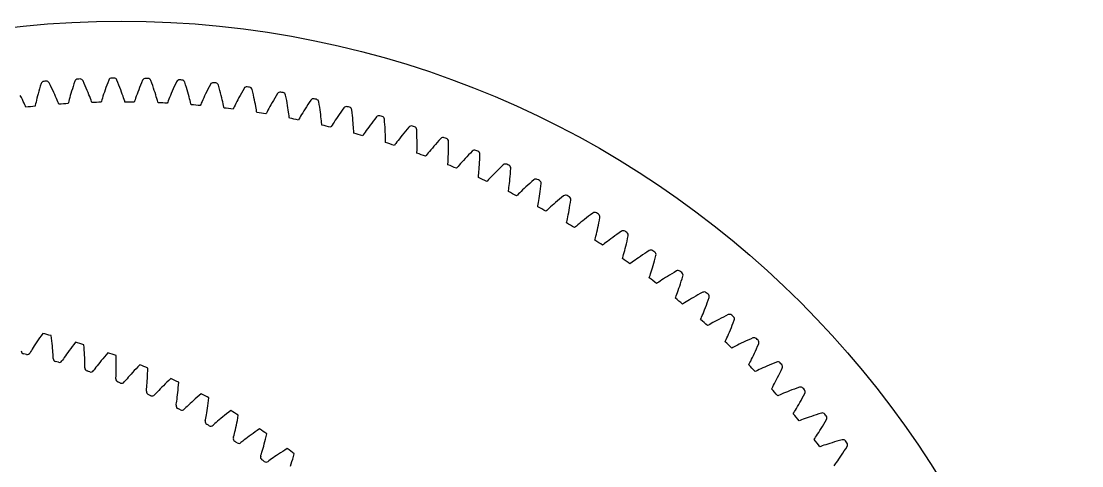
# Model space of a CAD drawing. Header units: millimetres. Extents: x -90 to 90, y -90 to 90.
# Drawn here: x -9.4 to 90.1, y 48.3 to 90.1 of the extents above; entities that cross this region are included whole.
import ezdxf

# ---------------------------------------------------------------- set-up
doc = ezdxf.new("R2010")
doc.units = ezdxf.units.MM

msp = doc.modelspace()

# ---------------------------------------------------------------- linework, layer by layer
at = {"layer": 'fixed_ring'}
for p, q in [((-0.313281, 84.32216), (-0.409248, 84.562183)), ((-7.677051, 83.73825), (-7.742025, 83.50565)), ((-7.607727, 83.978851), (-7.677051, 83.73825)), ((-7.534728, 84.226826), (-7.607727, 83.978851)), ((-6.65146, 84.059996), (-6.765199, 84.292125)), ((-6.542586, 83.834517), (-6.65146, 84.059996)), ((-6.439348, 83.616191), (-6.542586, 83.834517)), ((-6.341859, 83.405685), (-6.439348, 83.616191)), ((-4.595482, 83.73777), (-4.664487, 83.516286)), ((-4.521805, 83.967762), (-4.595482, 83.73777)), ((-4.44348, 84.205584), (-4.521805, 83.967762)), ((-4.361204, 84.450638), (-4.44348, 84.205584)), ((-3.484837, 84.250702), (-3.589764, 84.486945)), ((-3.384522, 84.021287), (-3.484837, 84.250702)), ((-3.289569, 83.799232), (-3.384522, 84.021287)), ((-3.200067, 83.585209), (-3.289569, 83.799232)), ((-3.116152, 83.380048), (-3.200067, 83.585209)), ((-1.519722, 83.632637), (-1.591931, 83.423069)), ((-1.442435, 83.851368), (-1.519722, 83.632637)), ((-1.360158, 84.078426), (-1.442435, 83.851368)), ((-1.272943, 84.313134), (-1.360158, 84.078426)), ((-1.181508, 84.554919), (-1.272943, 84.313134)), ((-0.221667, 84.089135), (-0.313281, 84.32216)), ((-0.135133, 83.863665), (-0.221667, 84.089135)), ((-0.053746, 83.646426), (-0.135133, 83.863665)), ((0.022393, 83.438254), (-0.053746, 83.646426)), ((1.627194, 83.630615), (1.547153, 83.423912)), ((1.712654, 83.846284), (1.627194, 83.630615)), ((1.803413, 84.070086), (1.712654, 83.846284)), ((1.899395, 84.301347), (1.803413, 84.070086)), ((1.99986, 84.539523), (1.899395, 84.301347)), ((2.858718, 84.27427), (2.771847, 84.517733)), ((2.941502, 84.037963), (2.858718, 84.27427)), ((3.019493, 83.809398), (2.941502, 84.037963)), ((3.092651, 83.589252), (3.019493, 83.809398)), ((3.160906, 83.378363), (3.092651, 83.589252)), ((4.865319, 83.722525), (4.771808, 83.510223)), ((4.964433, 83.942755), (4.865319, 83.722525)), ((5.069045, 84.170242), (4.964433, 83.942755)), ((5.178398, 84.40447), (5.069045, 84.170242)), ((6.02667, 84.107099), (5.949019, 84.353657)), ((6.100507, 83.867846), (6.02667, 84.107099)), ((6.169846, 83.636508), (6.100507, 83.867846)), ((6.234672, 83.413766), (6.169846, 83.636508)), ((8.118425, 83.696612), (8.011098, 83.480266)), ((8.23152, 83.920003), (8.118425, 83.696612)), ((8.349606, 84.149952), (8.23152, 83.920003)), ((9.186093, 83.820884), (9.11777, 84.070188)), ((9.250878, 83.579022), (9.186093, 83.820884)), ((9.311466, 83.345241), (9.250878, 83.579022)), ((11.508997, 83.776329), (11.382345, 83.550985)), ((12.332513, 83.41603), (12.273617, 83.667728)), ((-9.375574, 82.909839), (-9.474675, 83.108111)), ((-9.282987, 82.721023), (-9.375574, 82.909839)), ((-9.197327, 82.54304), (-9.282987, 82.721023)), ((-7.957983, 82.67173), (-8.000469, 82.494006)), ((-7.910718, 82.863514), (-7.957983, 82.67173)), ((-7.858901, 83.067325), (-7.910718, 82.863514)), ((-7.80265, 83.281728), (-7.858901, 83.067325)), ((-7.742025, 83.50565), (-7.80265, 83.281728)), ((-6.250286, 83.203826), (-6.341859, 83.405685)), ((-6.164867, 83.011661), (-6.250286, 83.203826)), ((-6.085963, 82.830583), (-6.164867, 83.011661)), ((-6.014138, 82.662559), (-6.085963, 82.830583)), ((-5.95037, 82.510657), (-6.014138, 82.662559)), ((-4.935067, 82.577604), (-4.971237, 82.441606)), ((-4.891796, 82.736563), (-4.935067, 82.577604)), ((-4.842655, 82.912563), (-4.891796, 82.736563)), ((-4.78821, 83.102434), (-4.842655, 82.912563)), ((-4.728763, 83.304151), (-4.78821, 83.102434)), ((-4.664487, 83.516286), (-4.728763, 83.304151)), ((-3.038022, 83.184806), (-3.116152, 83.380048)), ((-2.965984, 83.000887), (-3.038022, 83.184806)), ((-2.900531, 82.830281), (-2.965984, 83.000887)), ((-2.842521, 82.676088), (-2.900531, 82.830281)), ((-2.793738, 82.544089), (-2.842521, 82.676088)), ((-1.866679, 82.570256), (-1.894436, 82.478246)), ((-1.825419, 82.704796), (-1.866679, 82.570256)), ((-1.776199, 82.862016), (-1.825419, 82.704796)), ((-1.720473, 83.036042), (-1.776199, 82.862016)), ((-1.658924, 83.223731), (-1.720473, 83.036042)), ((-1.591931, 83.423069), (-1.658924, 83.223731)), ((0.093124, 83.240211), (0.022393, 83.438254)), ((0.158192, 83.053714), (0.093124, 83.240211)), ((0.217182, 82.880766), (0.158192, 83.053714)), ((0.26935, 82.7245), (0.217182, 82.880766)), ((0.313134, 82.59076), (0.26935, 82.7245)), ((0.342617, 82.499289), (0.313134, 82.59076)), ((1.240521, 82.582037), (1.209323, 82.491136)), ((1.286813, 82.71493), (1.240521, 82.582037)), ((1.341912, 82.870187), (1.286813, 82.71493)), ((1.404144, 83.041994), (1.341912, 82.870187)), ((1.47271, 83.227235), (1.404144, 83.041994)), ((1.547153, 83.423912), (1.47271, 83.227235)), ((3.224137, 83.1778), (3.160906, 83.378363)), ((3.282145, 82.988986), (3.224137, 83.1778)), ((3.334588, 82.813943), (3.282145, 82.988986)), ((3.380841, 82.655825), (3.334588, 82.813943)), ((3.419563, 82.520532), (3.380841, 82.655825)), ((4.397224, 82.607989), (4.345966, 82.476932)), ((4.458123, 82.761064), (4.397224, 82.607989)), ((4.526774, 82.930409), (4.458123, 82.761064)), ((4.602259, 83.112939), (4.526774, 82.930409)), ((4.684048, 83.306677), (4.602259, 83.112939)), ((4.771808, 83.510223), (4.684048, 83.306677)), ((6.294945, 83.200459), (6.234672, 83.413766)), ((6.350587, 82.99766), (6.294945, 83.200459)), ((6.401452, 82.806798), (6.350587, 82.99766)), ((6.447273, 82.629905), (6.401452, 82.806798)), ((6.487546, 82.47016), (6.447273, 82.629905)), ((7.642997, 82.701445), (7.568024, 82.534802)), ((7.725294, 82.881007), (7.642997, 82.701445)), ((7.814312, 83.071531), (7.725294, 82.881007)), ((7.909667, 83.271632), (7.814312, 83.071531)), ((8.011098, 83.480266), (7.909667, 83.271632)), ((9.367867, 83.120218), (9.311466, 83.345241)), ((9.420075, 82.904795), (9.367867, 83.120218)), ((9.468049, 82.700045), (9.420075, 82.904795)), ((9.511698, 82.507405), (9.468049, 82.700045)), ((10.933517, 82.718807), (10.837395, 82.531766)), ((11.03633, 82.915179), (10.933517, 82.718807)), ((11.145537, 83.11985), (11.03633, 82.915179)), ((11.260927, 83.332006), (11.145537, 83.11985)), ((11.382345, 83.550985), (11.260927, 83.332006)), ((12.388155, 83.171902), (12.332513, 83.41603)), ((12.439906, 82.936007), (12.388155, 83.171902)), ((12.487804, 82.709022), (12.439906, 82.936007)), ((12.531871, 82.491787), (12.487804, 82.709022)), ((14.264202, 82.641788), (14.147374, 82.441369)), ((14.38749, 82.849453), (14.264202, 82.641788)), ((14.517059, 83.06371), (14.38749, 82.849453)), ((14.652098, 83.28413), (14.517059, 83.06371)), ((15.461479, 82.893109), (15.412092, 83.146845)), ((15.507898, 82.647062), (15.461479, 82.893109)), ((15.550739, 82.409387), (15.507898, 82.647062)), ((17.77446, 82.674052), (17.631226, 82.458867)), ((-9.119233, 82.377838), (-9.197327, 82.54304)), ((-9.049796, 82.228442), (-9.119233, 82.377838)), ((-8.991227, 82.100484), (-9.049796, 82.228442)), ((-8.95163, 82.012916), (-8.991227, 82.100484)), ((-8.068759, 82.19627), (-8.08952, 82.102434)), ((-8.03773, 82.333531), (-8.068759, 82.19627)), ((-8.000469, 82.494006), (-8.03773, 82.333531)), ((-5.896655, 82.380587), (-5.95037, 82.510657)), ((-5.86038, 82.291591), (-5.896655, 82.380587)), ((-4.971237, 82.441606), (-4.995513, 82.348618)), ((-2.760835, 82.453792), (-2.793738, 82.544089)), ((3.445584, 82.428017), (3.419563, 82.520532)), ((4.345966, 82.476932), (4.311371, 82.387269)), ((6.521152, 82.333506), (6.487546, 82.47016)), ((6.543675, 82.240077), (6.521152, 82.333506)), ((7.445259, 82.25509), (7.407316, 82.166792)), ((7.50141, 82.384127), (7.445259, 82.25509)), ((7.568024, 82.534802), (7.50141, 82.384127)), ((9.550833, 82.328915), (9.511698, 82.507405)), ((9.585069, 82.167767), (9.550833, 82.328915)), ((9.613511, 82.029946), (9.585069, 82.167767)), ((9.632503, 81.935736), (9.613511, 82.029946)), ((10.534014, 81.916825), (10.492776, 81.830017)), ((10.59498, 82.043658), (10.534014, 81.916825)), ((10.667214, 82.191722), (10.59498, 82.043658)), ((10.748402, 82.355426), (10.667214, 82.191722)), ((10.837395, 82.531766), (10.748402, 82.355426)), ((12.57211, 82.285378), (12.531871, 82.491787)), ((12.608482, 82.091233), (12.57211, 82.285378)), ((12.640876, 81.911396), (12.608482, 82.091233)), ((12.669025, 81.749075), (12.640876, 81.911396)), ((12.692263, 81.610282), (12.669025, 81.749075)), ((12.707698, 81.515424), (12.692263, 81.610282)), ((13.673553, 81.587067), (13.60786, 81.462616)), ((13.751306, 81.732308), (13.673553, 81.587067)), ((13.838594, 81.892843), (13.751306, 81.732308)), ((13.934157, 82.06571), (13.838594, 81.892843)), ((14.037246, 82.249003), (13.934157, 82.06571)), ((14.147374, 82.441369), (14.037246, 82.249003)), ((15.590065, 82.180761), (15.550739, 82.409387)), ((15.62593, 81.962022), (15.590065, 82.180761)), ((15.658376, 81.754246), (15.62593, 81.962022)), ((15.68742, 81.55887), (15.658376, 81.754246)), ((17.121108, 81.662785), (17.011197, 81.483499)), ((17.238393, 81.850873), (17.121108, 81.662785)), ((17.362677, 82.046755), (17.238393, 81.850873)), ((17.493689, 82.249636), (17.362677, 82.046755)), ((17.631226, 82.458867), (17.493689, 82.249636)), ((18.56856, 82.252863), (18.528752, 82.508276)), ((18.605692, 82.005243), (18.56856, 82.252863)), ((18.639562, 81.766125), (18.605692, 82.005243)), ((18.67026, 81.536182), (18.639562, 81.766125)), ((20.720438, 81.737313), (20.575128, 81.533403)), ((20.871665, 81.946958), (20.720438, 81.737313)), ((21.64936, 81.496197), (21.619187, 81.752927)), ((13.60786, 81.462616), (13.563386, 81.37742)), ((15.713026, 81.377942), (15.68742, 81.55887)), ((15.73505, 81.214677), (15.713026, 81.377942)), ((15.753051, 81.075108), (15.73505, 81.214677)), ((15.764907, 80.979736), (15.753051, 81.075108)), ((16.662445, 80.893106), (16.614798, 80.809644)), ((16.732773, 81.014997), (16.662445, 80.893106)), ((16.815934, 81.157211), (16.732773, 81.014997)), ((16.909199, 81.314349), (16.815934, 81.157211)), ((17.011197, 81.483499), (16.909199, 81.314349)), ((18.697872, 81.316249), (18.67026, 81.536182)), ((18.72248, 81.107399), (18.697872, 81.316249)), ((18.744154, 80.911069), (18.72248, 81.107399)), ((18.762936, 80.729306), (18.744154, 80.911069)), ((18.778804, 80.565328), (18.762936, 80.729306)), ((19.95587, 80.620764), (19.856761, 80.467246)), ((20.064159, 80.785958), (19.95587, 80.620764)), ((20.180736, 80.960982), (20.064159, 80.785958)), ((20.305013, 81.144525), (20.180736, 80.960982)), ((20.436577, 81.335594), (20.305013, 81.144525)), ((20.575128, 81.533403), (20.436577, 81.335594)), ((21.677151, 81.247356), (21.64936, 81.496197)), ((21.702003, 81.007133), (21.677151, 81.247356)), ((21.72403, 80.776197), (21.702003, 81.007133)), ((21.74335, 80.555382), (21.72403, 80.776197)), ((23.627445, 80.701769), (23.481552, 80.509311)), ((23.780322, 80.900069), (23.627445, 80.701769)), ((23.939328, 81.103877), (23.780322, 80.900069)), ((24.699517, 80.624182), (24.679023, 80.881865)), ((24.717928, 80.374472), (24.699517, 80.624182)), ((18.791542, 80.42518), (18.778804, 80.565328)), ((18.799802, 80.329431), (18.791542, 80.42518)), ((19.693446, 80.209101), (19.642693, 80.12749)), ((19.768309, 80.328261), (19.693446, 80.209101)), ((19.856761, 80.467246), (19.768309, 80.328261)), ((21.760084, 80.345754), (21.74335, 80.555382)), ((21.774358, 80.148747), (21.760084, 80.345754)), ((21.78629, 79.966407), (21.774358, 80.148747)), ((21.795978, 79.801948), (21.78629, 79.966407)), ((21.803435, 79.66142), (21.795978, 79.801948)), ((21.808088, 79.565428), (21.803435, 79.66142)), ((22.869483, 79.663388), (22.775866, 79.527828)), ((22.974297, 79.813069), (22.869483, 79.663388)), ((23.088722, 79.974073), (22.974297, 79.813069)), ((23.2118, 80.144589), (23.088722, 79.974073)), ((23.342893, 80.323327), (23.2118, 80.144589)), ((23.481552, 80.509311), (23.342893, 80.323327)), ((24.733727, 80.133484), (24.717928, 80.374472)), ((24.747052, 79.901883), (24.733727, 80.133484)), ((24.758052, 79.680497), (24.747052, 79.901883)), ((24.766889, 79.470389), (24.758052, 79.680497)), ((26.64632, 79.755911), (26.493291, 79.569077)), ((26.806548, 79.94832), (26.64632, 79.755911)), ((26.973108, 80.146003), (26.806548, 79.94832)), ((27.714715, 79.638053), (27.703928, 79.896325)), ((27.72372, 79.387827), (27.714715, 79.638053)), ((22.696573, 79.411569), (22.642787, 79.331924)), ((22.775866, 79.527828), (22.696573, 79.411569)), ((24.773742, 79.272984), (24.766889, 79.470389)), ((24.778807, 79.090324), (24.773742, 79.272984)), ((24.782302, 78.925617), (24.778807, 79.090324)), ((24.784468, 78.784908), (24.782302, 78.925617)), ((24.785507, 78.688809), (24.784468, 78.784908)), ((25.751186, 78.614833), (25.667576, 78.501638)), ((25.849836, 78.746775), (25.751186, 78.614833)), ((25.960206, 78.892408), (25.849836, 78.746775)), ((26.080606, 79.048994), (25.960206, 78.892408)), ((26.210011, 79.214759), (26.080606, 79.048994)), ((26.347735, 79.38844), (26.210011, 79.214759)), ((26.493291, 79.569077), (26.347735, 79.38844)), ((27.730443, 79.146415), (27.72372, 79.387827)), ((27.735047, 78.914477), (27.730443, 79.146415)), ((27.737711, 78.692834), (27.735047, 78.914477)), ((27.738639, 78.482542), (27.737711, 78.692834)), ((29.62748, 78.697167), (29.467532, 78.516222)), ((29.794832, 78.883413), (29.62748, 78.697167)), ((29.96871, 79.074691), (29.794832, 78.883413)), ((30.690686, 78.539205), (30.689622, 78.7977)), ((25.667576, 78.501638), (25.610832, 78.424073)), ((27.727845, 77.700815), (27.730422, 77.796885)), ((27.730422, 77.796885), (27.73355, 77.937576)), ((27.73355, 77.937576), (27.736253, 78.102297)), ((27.736253, 78.102297), (27.738062, 78.285019)), ((27.738062, 78.285019), (27.738639, 78.482542)), ((28.793601, 77.718705), (28.690058, 77.590567)), ((28.909371, 77.860084), (28.793601, 77.718705)), ((29.035576, 78.01203), (28.909371, 77.860084)), ((29.171125, 78.17281), (29.035576, 78.01203)), ((29.315284, 78.341188), (29.171125, 78.17281)), ((29.467532, 78.516222), (29.315284, 78.341188)), ((30.671129, 77.383611), (30.678112, 77.59379)), ((30.678112, 77.59379), (30.683786, 77.815376)), ((30.683786, 77.815376), (30.68791, 78.047323)), ((30.68791, 78.047323), (30.690273, 78.288817)), ((30.690273, 78.288817), (30.690686, 78.539205)), ((32.740945, 77.706855), (32.566706, 77.527036)), ((32.921895, 77.891458), (32.740945, 77.706855)), ((28.60225, 77.480597), (28.542628, 77.405222)), ((28.690058, 77.590567), (28.60225, 77.480597)), ((30.630938, 76.602844), (30.637126, 76.698749)), ((30.637126, 76.698749), (30.645544, 76.839223)), ((30.645544, 76.839223), (30.654441, 77.003726)), ((30.654441, 77.003726), (30.663122, 77.186251)), ((30.663122, 77.186251), (30.671129, 77.383611)), ((31.817618, 76.717557), (31.696612, 76.580633)), ((31.94945, 76.864648), (31.817618, 76.717557)), ((32.09095, 77.020216), (31.94945, 76.864648)), ((32.241341, 77.183052), (32.09095, 77.020216)), ((32.400065, 77.352235), (32.241341, 77.183052)), ((32.566706, 77.527036), (32.400065, 77.352235)), ((33.57509, 76.38492), (33.589096, 76.606137)), ((33.589096, 76.606137), (33.601942, 76.837764)), ((33.601942, 76.837764), (33.613386, 77.078998)), ((33.613386, 77.078998), (33.623217, 77.329193)), ((33.623217, 77.329193), (33.631877, 77.587545)), ((31.49644, 76.349892), (31.434025, 76.276812)), ((31.588322, 76.45648), (31.49644, 76.349892)), ((31.696612, 76.580633), (31.588322, 76.45648)), ((33.500467, 75.492055), (33.514163, 75.632112)), ((33.514163, 75.632112), (33.529241, 75.796165)), ((33.529241, 75.796165), (33.544782, 75.978233)), ((33.544782, 75.978233), (33.560207, 76.175153)), ((33.560207, 76.175153), (33.57509, 76.38492)), ((34.818102, 75.608473), (34.680831, 75.466445)), ((34.965354, 75.758609), (34.818102, 75.608473)), ((35.121763, 75.915672), (34.965354, 75.758609)), ((35.286739, 76.078766), (35.121763, 75.915672)), ((35.459838, 76.247175), (35.286739, 76.078766)), ((35.640717, 76.420312), (35.459838, 76.247175)), ((35.828482, 76.597978), (35.640717, 76.420312)), ((36.468413, 75.51945), (36.488924, 75.760083)), ((36.488924, 75.760083), (36.508159, 76.009731)), ((36.508159, 76.009731), (36.526531, 76.267574)), ((33.490675, 75.39645), (33.500467, 75.492055)), ((34.34605, 75.111121), (34.280931, 75.040441)), ((34.441877, 75.214178), (34.34605, 75.111121)), ((34.55476, 75.33417), (34.441877, 75.214178)), ((34.680831, 75.466445), (34.55476, 75.33417)), ((36.356585, 74.481322), (36.378963, 74.662677)), ((36.378963, 74.662677), (36.401784, 74.858878)), ((36.401784, 74.858878), (36.424547, 75.067937)), ((36.424547, 75.067937), (36.446864, 75.28847)), ((36.446864, 75.28847), (36.468413, 75.51945)), ((38.123468, 74.697615), (37.952475, 74.540842)), ((38.302779, 74.859393), (38.123468, 74.697615)), ((38.490044, 75.025605), (38.302779, 74.859393)), ((38.684359, 75.196082), (38.490044, 75.025605)), ((39.341428, 74.582685), (39.369485, 74.839655)), ((36.303011, 74.083341), (36.316392, 74.17851)), ((36.316392, 74.17851), (36.335346, 74.317953)), ((36.335346, 74.317953), (36.356585, 74.481322)), ((37.147048, 73.766039), (37.079316, 73.697858)), ((37.246683, 73.865419), (37.147048, 73.766039)), ((37.364, 73.981079), (37.246683, 73.865419)), ((37.494957, 74.108519), (37.364, 73.981079)), ((37.637473, 74.245283), (37.494957, 74.108519)), ((37.790268, 74.389773), (37.637473, 74.245283)), ((37.952475, 74.540842), (37.790268, 74.389773)), ((39.191838, 73.436648), (39.22245, 73.644703)), ((39.22245, 73.644703), (39.253046, 73.86424)), ((39.253046, 73.86424), (39.283268, 74.094247)), ((39.283268, 74.094247), (39.312815, 74.333937)), ((39.312815, 74.333937), (39.341428, 74.582685)), ((41.485482, 73.687754), (41.284892, 73.524707)), ((39.063963, 72.665375), (39.080915, 72.759974)), ((39.080915, 72.759974), (39.105101, 72.898605)), ((39.105101, 72.898605), (39.132469, 73.06106)), ((39.132469, 73.06106), (39.161654, 73.241445)), ((39.161654, 73.241445), (39.191838, 73.436648)), ((40.256013, 72.6457), (40.120355, 72.523277)), ((40.403573, 72.777007), (40.256013, 72.6457)), ((40.561695, 72.915648), (40.403573, 72.777007)), ((40.729469, 73.060508), (40.561695, 72.915648)), ((40.906239, 73.210738), (40.729469, 73.060508)), ((41.091508, 73.365657), (40.906239, 73.210738)), ((41.284892, 73.524707), (41.091508, 73.365657)), ((42.042522, 72.564171), (42.081064, 72.802581)), ((42.081064, 72.802581), (42.119013, 73.050076)), ((42.119013, 73.050076), (42.156716, 73.305809)), ((39.895468, 72.316549), (39.825219, 72.250965)), ((39.998771, 72.412111), (39.895468, 72.316549)), ((40.120355, 72.523277), (39.998771, 72.412111)), ((41.852967, 71.537387), (41.888915, 71.716547)), ((41.888915, 71.716547), (41.926421, 71.910477)), ((41.926421, 71.910477), (41.964837, 72.117233)), ((41.964837, 72.117233), (42.003669, 72.335464)), ((42.003669, 72.335464), (42.042522, 72.564171)), ((43.822076, 71.76808), (43.63111, 71.62024)), ((44.021306, 71.919744), (43.822076, 71.76808)), ((44.227887, 72.07513), (44.021306, 71.919744)), ((44.836983, 71.414073), (44.884279, 71.668206)), ((41.769625, 71.14456), (41.790123, 71.238454)), ((41.790123, 71.238454), (41.819507, 71.376077)), ((41.819507, 71.376077), (41.852967, 71.537387)), ((42.58742, 70.764704), (42.514754, 70.701808)), ((42.694245, 70.856312), (42.58742, 70.764704)), ((42.819924, 70.962826), (42.694245, 70.856312)), ((42.960091, 71.08006), (42.819924, 70.962826)), ((43.112486, 71.205723), (42.960091, 71.08006)), ((43.275711, 71.338318), (43.112486, 71.205723)), ((43.448815, 71.476765), (43.275711, 71.338318)), ((43.63111, 71.62024), (43.448815, 71.476765)), ((44.647827, 70.487689), (44.694841, 70.704305)), ((44.694841, 70.704305), (44.742269, 70.931389)), ((44.742269, 70.931389), (44.789752, 71.16818)), ((44.789752, 71.16818), (44.836983, 71.414073)), ((44.440182, 69.616104), (44.474721, 69.752524)), ((44.474721, 69.752524), (44.514225, 69.912462)), ((44.514225, 69.912462), (44.556888, 70.090143)), ((44.556888, 70.090143), (44.601662, 70.282524)), ((44.601662, 70.282524), (44.647827, 70.487689)), ((45.928475, 69.660017), (45.760378, 69.533656)), ((46.106664, 69.791855), (45.928475, 69.660017)), ((46.294227, 69.928371), (46.106664, 69.791855)), ((46.490619, 70.068924), (46.294227, 69.928371)), ((46.695412, 70.212986), (46.490619, 70.068924)), ((46.907692, 70.360491), (46.695412, 70.212986)), ((47.435045, 69.433049), (47.491492, 69.676991)), ((47.491492, 69.676991), (47.548314, 69.929165)), ((44.416167, 69.523047), (44.440182, 69.616104)), ((45.219095, 69.112699), (45.144115, 69.052581)), ((45.32929, 69.200224), (45.219095, 69.112699)), ((45.458887, 69.301935), (45.32929, 69.200224)), ((45.603364, 69.413814), (45.458887, 69.301935)), ((45.760378, 69.533656), (45.603364, 69.413814)), ((47.213774, 68.555095), (47.267624, 68.758378)), ((47.267624, 68.758378), (47.322752, 68.973072)), ((47.322752, 68.973072), (47.378688, 69.198211)), ((47.378688, 69.198211), (47.435045, 69.433049)), ((46.999842, 67.803133), (47.027341, 67.89522)), ((47.027341, 67.89522), (47.066987, 68.030245)), ((47.066987, 68.030245), (47.112479, 68.188583)), ((47.112479, 68.188583), (47.161795, 68.364534)), ((47.161795, 68.364534), (47.213774, 68.555095)), ((48.182091, 67.64932), (48.033507, 67.542955)), ((48.343501, 67.763171), (48.182091, 67.64932)), ((48.516232, 67.88312), (48.343501, 67.763171)), ((48.699255, 68.008162), (48.516232, 67.88312)), ((48.89182, 68.137526), (48.699255, 68.008162)), ((49.09336, 68.270592), (48.89182, 68.137526)), ((49.303427, 68.406849), (49.09336, 68.270592)), ((49.521105, 68.546265), (49.303427, 68.406849)), ((50.013198, 67.599643), (50.078782, 67.841289)), ((50.078782, 67.841289), (50.145049, 68.091148)), ((47.786767, 67.362872), (47.709578, 67.305617)), ((47.900176, 67.446191), (47.786767, 67.362872)), ((48.033507, 67.542955), (47.900176, 67.446191)), ((49.69995, 66.542162), (49.75906, 66.730633)), ((49.75906, 66.730633), (49.820518, 66.931747)), ((49.820518, 66.931747), (49.883683, 67.144215)), ((49.883683, 67.144215), (49.948049, 67.367091)), ((49.948049, 67.367091), (50.013198, 67.599643)), ((49.516995, 65.98725), (49.547938, 66.078238)), ((49.547938, 66.078238), (49.592635, 66.211676)), ((49.592635, 66.211676), (49.644051, 66.368191)), ((49.644051, 66.368191), (49.69995, 66.542162)), ((50.540142, 65.688375), (50.403265, 65.596695)), ((50.692621, 65.789076), (50.540142, 65.688375)), ((50.8582, 65.896775), (50.692621, 65.789076)), ((51.03532, 66.010142), (50.8582, 65.896775)), ((51.222917, 66.128211), (51.03532, 66.010142)), ((51.420212, 66.25024), (51.222917, 66.128211)), ((51.626614, 66.375631), (51.420212, 66.25024)), ((51.841658, 66.50389), (51.626614, 66.375631)), ((52.064426, 66.63502), (51.841658, 66.50389)), ((52.446713, 65.44062), (52.520564, 65.670557)), ((52.520564, 65.670557), (52.59519, 65.909565)), ((52.59519, 65.909565), (52.670809, 66.156755)), ((50.286802, 65.517701), (50.207515, 65.46339)), ((50.403265, 65.596695), (50.286802, 65.517701)), ((52.16776, 64.625607), (52.233918, 64.811722)), ((52.233918, 64.811722), (52.302898, 65.010381)), ((52.302898, 65.010381), (52.37401, 65.220324)), ((52.37401, 65.220324), (52.446713, 65.44062)), ((51.964062, 64.07797), (51.998405, 64.16773)), ((51.998405, 64.16773), (52.04809, 64.299392)), ((52.04809, 64.299392), (52.105357, 64.453862)), ((52.105357, 64.453862), (52.16776, 64.625607)), ((52.975242, 63.740821), (52.835014, 63.654354)), ((53.131402, 63.835715), (52.975242, 63.740821)), ((53.300914, 63.93711), (53.131402, 63.835715)), ((53.482174, 64.043734), (53.300914, 63.93711)), ((53.674079, 64.154663), (53.482174, 64.043734)), ((53.875824, 64.269185), (53.674079, 64.154663)), ((54.086797, 64.386723), (53.875824, 64.269185)), ((54.306513, 64.506802), (54.086797, 64.386723)), ((54.534056, 64.62946), (54.306513, 64.506802)), ((54.953593, 63.648522), (55.037157, 63.884554)), ((55.037157, 63.884554), (55.12202, 64.128724)), ((52.715662, 63.579797), (52.634388, 63.528507)), ((52.835014, 63.654354), (52.715662, 63.579797)), ((54.561733, 62.617583), (54.634844, 62.801077)), ((54.634844, 62.801077), (54.711248, 62.997001)), ((54.711248, 62.997001), (54.790207, 63.20412)), ((54.790207, 63.20412), (54.871145, 63.421526)), ((54.871145, 63.421526), (54.953593, 63.648522)), ((54.337579, 62.077995), (54.375274, 62.166399)), ((54.375274, 62.166399), (54.429877, 62.296099)), ((54.429877, 62.296099), (54.492914, 62.448306)), ((54.492914, 62.448306), (54.561733, 62.617583)), ((55.335362, 61.703049), (55.19198, 61.621918)), ((55.49498, 61.792002), (55.335362, 61.703049)), ((55.668187, 61.886949), (55.49498, 61.792002)), ((55.853329, 61.986679), (55.668187, 61.886949)), ((56.049271, 62.090312), (55.853329, 61.986679)), ((56.255181, 62.197163), (56.049271, 62.090312)), ((56.470426, 62.306683), (56.255181, 62.197163)), ((56.694503, 62.418412), (56.470426, 62.306683)), ((56.926499, 62.532424), (56.694503, 62.418412)), ((57.308841, 61.536399), (57.401224, 61.769121)), ((57.401224, 61.769121), (57.495212, 62.009926)), ((55.069909, 61.551903), (54.986763, 61.503707)), ((55.19198, 61.621918), (55.069909, 61.551903)), ((56.87848, 60.52093), (56.958441, 60.701544)), ((56.958441, 60.701544), (57.042161, 60.894455)), ((57.042161, 60.894455), (57.128854, 61.098458)), ((57.128854, 61.098458), (57.217913, 61.312665)), ((57.217913, 61.312665), (57.308841, 61.536399)), ((56.634188, 59.990156), (56.675182, 60.077079)), ((56.675182, 60.077079), (56.734624, 60.204634)), ((56.734624, 60.204634), (56.803342, 60.354362)), ((56.803342, 60.354362), (56.87848, 60.52093)), ((57.956668, 59.749194), (57.780012, 59.660829)), ((58.14543, 59.841889), (57.956668, 59.749194)), ((58.345131, 59.938078), (58.14543, 59.841889)), ((58.554915, 60.037109), (58.345131, 59.938078)), ((58.774127, 60.138454), (58.554915, 60.037109)), ((59.002249, 60.241676), (58.774127, 60.138454)), ((59.238369, 60.346881), (59.002249, 60.241676)), ((59.684046, 59.566261), (59.787025, 59.803361)), ((57.34621, 59.43689), (57.26131, 59.391854)), ((57.470829, 59.502263), (57.34621, 59.43689)), ((57.617161, 59.577943), (57.470829, 59.502263)), ((57.780012, 59.660829), (57.617161, 59.577943)), ((59.20142, 58.516095), (59.292336, 58.70572)), ((59.292336, 58.70572), (59.386642, 58.906318)), ((59.386642, 58.906318), (59.483695, 59.117024)), ((59.483695, 59.117024), (59.582975, 59.337179)), ((59.582975, 59.337179), (59.684046, 59.566261)), ((58.850637, 57.817407), (58.894872, 57.902727)), ((58.894872, 57.902727), (58.95907, 58.027955)), ((58.95907, 58.027955), (59.033371, 58.174992)), ((59.033371, 58.174992), (59.114721, 58.338616)), ((59.114721, 58.338616), (59.20142, 58.516095)), ((60.558411, 57.701009), (60.355233, 57.6124)), ((60.771771, 57.792078), (60.558411, 57.701009)), ((60.99464, 57.885107), (60.771771, 57.792078)), ((61.226483, 57.979674), (60.99464, 57.885107)), ((61.466393, 58.075923), (61.226483, 57.979674)), ((59.541345, 57.237749), (59.45481, 57.19594)), ((59.668334, 57.298389), (59.541345, 57.237749)), ((59.817409, 57.368511), (59.668334, 57.298389)), ((59.983263, 57.445213), (59.817409, 57.368511)), ((60.163117, 57.52687), (59.983263, 57.445213)), ((60.355233, 57.6124), (60.163117, 57.52687)), ((61.560375, 56.630802), (61.665285, 56.837708)), ((61.665285, 56.837708), (61.772776, 57.053974)), ((61.772776, 57.053974), (61.882392, 57.279092)), ((61.882392, 57.279092), (61.994217, 57.51215)), ((61.031203, 55.646419), (61.100066, 55.769144)), ((61.100066, 55.769144), (61.179845, 55.913283)), ((61.179845, 55.913283), (61.267292, 56.07373)), ((61.267292, 56.07373), (61.360606, 56.247822)), ((61.360606, 56.247822), (61.458591, 56.433894)), ((61.458591, 56.433894), (61.560375, 56.630802)), ((63.607419, 55.722765), (63.364058, 55.635609)), ((60.98379, 55.562824), (61.031203, 55.646419)), ((61.652205, 54.957596), (61.564159, 54.91907)), ((61.781386, 55.013415), (61.652205, 54.957596)), ((61.932993, 55.077881), (61.781386, 55.013415)), ((62.101614, 55.14829), (61.932993, 55.077881)), ((62.284413, 55.223124), (62.101614, 55.14829)), ((62.47961, 55.301367), (62.284413, 55.223124)), ((62.685977, 55.38227), (62.47961, 55.301367)), ((62.902612, 55.46525), (62.685977, 55.38227)), ((63.128822, 55.549829), (62.902612, 55.46525)), ((63.364058, 55.635609), (63.128822, 55.549829)), ((63.875144, 54.690015), (63.993151, 54.91085)), ((63.993151, 54.91085), (64.113663, 55.139537)), ((63.239726, 53.572434), (63.333146, 53.729479)), ((63.333146, 53.729479), (63.432942, 53.899938)), ((63.432942, 53.899938), (63.537857, 54.082192)), ((63.537857, 54.082192), (63.646976, 54.275132)), ((63.646976, 54.275132), (63.759595, 54.477946)), ((63.759595, 54.477946), (63.875144, 54.690015)), ((63.030627, 53.229598), (63.081151, 53.311351)), ((63.081151, 53.311351), (63.154581, 53.431398)), ((63.154581, 53.431398), (63.239726, 53.572434)), ((64.132068, 52.77331), (63.960917, 52.709294)), ((64.317552, 52.841215), (64.132068, 52.77331)), ((64.515553, 52.91206), (64.317552, 52.841215)), ((64.724818, 52.985144), (64.515553, 52.91206)), ((64.944421, 53.059916), (64.724818, 52.985144)), ((65.173653, 53.135927), (64.944421, 53.059916)), ((65.411949, 53.212798), (65.173653, 53.135927)), ((65.658416, 53.290738), (65.411949, 53.212798)), ((63.675803, 52.599655), (63.586371, 52.564469)), ((63.806992, 52.650577), (63.675803, 52.599655)), ((63.960917, 52.709294), (63.806992, 52.650577)), ((65.527193, 51.653943), (65.643492, 51.842641)), ((65.643492, 51.842641), (65.76366, 52.041076)), ((65.76366, 52.041076), (65.887104, 52.248648)), ((65.887104, 52.248648), (66.013334, 52.464889)), ((66.013334, 52.464889), (66.142363, 52.68888)), ((64.988251, 50.821031), (65.041814, 50.900826)), ((65.041814, 50.900826), (65.119709, 51.018026)), ((65.119709, 51.018026), (65.210098, 51.15576)), ((65.210098, 51.15576), (65.30936, 51.309179)), ((65.30936, 51.309179), (65.415497, 51.475764)), ((65.415497, 51.475764), (65.527193, 51.653943)), ((67.61648, 50.783284), (67.367256, 50.71467)), ((65.609276, 50.167266), (65.518583, 50.135469)), ((65.742287, 50.213217), (65.609276, 50.167266)), ((65.898312, 50.266103), (65.742287, 50.213217)), ((66.071749, 50.323636), (65.898312, 50.266103)), ((66.259656, 50.384516), (66.071749, 50.323636)), ((66.460183, 50.447863), (66.259656, 50.384516)), ((66.672048, 50.513024), (66.460183, 50.447863)), ((66.894308, 50.579482), (66.672048, 50.513024)), ((67.126237, 50.646817), (66.894308, 50.579482)), ((67.367256, 50.71467), (67.126237, 50.646817)), ((67.805808, 49.733329), (67.940083, 49.944669)), ((67.940083, 49.944669), (68.077446, 50.163649)), ((67.088172, 48.66668), (67.193135, 48.816257)), ((67.193135, 48.816257), (67.305463, 48.978731)), ((67.305463, 48.978731), (67.423782, 49.152583)), ((67.423782, 49.152583), (67.547097, 49.336774)), ((67.547097, 49.336774), (67.674644, 49.530547)), ((67.674644, 49.530547), (67.805808, 49.733329)), ((66.853892, 48.340533), (66.910419, 48.418257)), ((66.910419, 48.418257), (66.992666, 48.532444)), ((66.992666, 48.532444), (67.088172, 48.66668))]:
    msp.add_line(p, q, dxfattribs=at)
for centre, radius, start, end in [((-4.078066, 84.351478), 0.3, 92.767873, 160.698938), ((0, 0), 84.75, 92.621349, 92.767873), ((-3.862338, 84.361631), 0.3, 24.690283, 92.621349), ((-0.9023, 84.44518), 0.3, 90.612184, 158.54325), ((0, 0), 84.75, 90.46566, 90.612184), ((-0.686343, 84.447211), 0.3, 22.534595, 90.46566), ((2.274743, 84.419358), 0.3, 88.456496, 156.387561), ((0, 0), 84.75, 88.309971, 88.456496), ((2.490624, 84.413265), 0.3, 20.378906, 88.309971), ((5.448566, 84.274051), 0.3, 86.300807, 154.231873), ((0, 0), 84.75, 86.154283, 86.300807), ((5.664065, 84.259841), 0.3, 18.223217, 86.154283), ((-7.24806, 84.138387), 0.3, 94.923562, 162.854627), ((0, 0), 84.75, 94.777037, 94.923562), ((-7.032866, 84.156647), 0.3, 26.845972, 94.777037), ((8.614678, 84.009463), 0.3, 84.145119, 152.076184), ((0, 0), 84.75, 83.998594, 84.145119), ((8.82949, 83.987157), 0.3, 16.067529, 83.998594), ((11.768596, 83.625969), 0.3, 81.98943, 149.920495), ((0, 0), 84.75, 81.842905, 81.98943), ((11.982417, 83.595599), 0.3, 13.91184, 81.842905), ((14.905857, 83.124112), 0.3, 79.833741, 147.764807), ((0, 0), 84.75, 79.687217, 79.833741), ((15.118385, 83.08572), 0.3, 11.756151, 79.687217), ((18.022021, 82.504601), 0.3, 77.678053, 145.609118), ((0, 0), 84.75, 77.531528, 77.678053), ((18.232954, 82.458243), 0.3, 9.600463, 77.531528), ((0, 0), 82.5, 95.627168, 96.22912), ((0, 0), 82.5, 93.471479, 94.073431), ((0, 0), 82.5, 91.31579, 91.917743), ((0, 0), 82.5, 89.160102, 89.762054), ((0, 0), 82.5, 87.004413, 87.606365), ((0, 0), 82.5, 84.848725, 85.450677), ((0, 0), 82.5, 82.693036, 83.294988), ((21.112677, 81.768315), 0.3, 75.522364, 143.453429), ((0, 0), 84.75, 75.37584, 75.522364), ((21.321716, 81.714056), 0.3, 7.444774, 75.37584), ((0, 0), 82.5, 80.537347, 81.139299), ((0, 0), 82.5, 78.381659, 78.983611), ((24.17345, 80.916295), 0.3, 73.366675, 141.297741), ((0, 0), 84.75, 73.220151, 73.366675), ((24.3803, 80.854211), 0.3, 5.289086, 73.220151), ((0, 0), 82.5, 76.22597, 76.827922), ((27.200008, 79.949747), 0.3, 71.210987, 139.142052), ((0, 0), 84.75, 71.064462, 71.210987), ((27.404377, 79.879926), 0.3, 3.133397, 71.064462), ((0, 0), 82.5, 74.070281, 74.672234), ((0, 0), 82.5, 71.914593, 72.516545), ((30.188067, 78.870039), 0.3, 69.055298, 136.986364), ((0, 0), 84.75, 68.908774, 69.055298), ((30.389665, 78.792581), 0.3, 0.977708, 68.908774), ((0, 0), 82.5, 69.758904, 70.360856), ((33.133399, 77.6787), 0.3, 66.89961, 134.830675), ((0, 0), 84.75, 66.753085, 66.89961), ((33.331941, 77.593713), 0.3, 358.82202, 66.753085), ((0, 0), 82.5, 67.603216, 68.205168), ((36.031834, 76.377414), 0.3, 64.743921, 132.674986), ((0, 0), 84.75, 64.597396, 64.743921), ((36.227038, 76.285019), 0.3, 356.666331, 64.597396), ((0, 0), 82.5, 65.447527, 66.049479), ((38.87927, 74.968026), 0.3, 62.588232, 130.519298), ((0, 0), 84.75, 62.441708, 62.588232), ((39.070861, 74.868353), 0.3, 354.510642, 62.441708), ((0, 0), 82.5, 63.291838, 63.89379), ((41.671677, 73.452528), 0.3, 60.432544, 128.363609), ((0, 0), 84.75, 60.286019, 60.432544), ((0, 0), 82.5, 61.13615, 61.738102), ((41.859383, 73.345719), 0.3, 352.354954, 60.286019), ((44.405102, 71.833066), 0.3, 58.276855, 126.20792), ((0, 0), 84.75, 58.130331, 58.276855), ((44.588658, 71.719273), 0.3, 350.199265, 58.130331), ((0, 0), 82.5, 58.980461, 59.582413), ((47.075677, 70.111933), 0.3, 56.121166, 124.052232), ((0, 0), 84.75, 55.974642, 56.121166), ((47.254822, 69.991316), 0.3, 348.043577, 55.974642), ((0, 0), 82.5, 56.824772, 57.426725), ((0, 0), 82.5, 54.669084, 55.271036), ((49.679621, 68.291564), 0.3, 53.965478, 121.896543), ((0, 0), 84.75, 53.818953, 53.965478), ((49.854103, 68.164294), 0.3, 345.887888, 53.818953), ((52.213249, 66.374536), 0.3, 51.809789, 119.740855), ((0, 0), 82.5, 52.513395, 53.115347), ((0, 0), 84.75, 51.663265, 51.809789), ((52.38282, 66.240793), 0.3, 343.732199, 51.663265), ((54.672976, 64.363563), 0.3, 49.654101, 117.585166), ((0, 0), 82.5, 50.357707, 50.959659), ((0, 0), 84.75, 49.507576, 49.654101), ((54.837396, 64.223535), 0.3, 341.576511, 49.507576), ((0, 0), 82.5, 48.202018, 48.80397), ((57.055319, 62.26149), 0.3, 47.498412, 115.429477), ((0, 0), 84.75, 47.351887, 47.498412), ((57.214355, 62.115377), 0.3, 339.420822, 47.351887), ((0, 0), 82.5, 46.046329, 46.648281), ((59.356906, 60.071292), 0.3, 45.342723, 113.273789), ((0, 0), 84.75, 45.196199, 45.342723), ((59.510334, 59.919301), 0.3, 337.265133, 45.196199), ((0, 0), 82.5, 43.890641, 44.492593), ((61.574481, 57.796071), 0.3, 43.187035, 111.1181), ((0, 0), 84.75, 43.04051, 43.187035), ((61.722083, 57.638416), 0.3, 335.109445, 43.04051), ((63.704903, 55.439046), 0.3, 41.031346, 108.962411), ((0, 0), 82.5, 41.734952, 42.336904), ((0, 0), 84.75, 40.884822, 41.031346), ((63.846471, 55.27595), 0.3, 332.953756, 40.884822), ((0, 0), 82.5, 39.579263, 40.181216), ((65.745159, 53.003553), 0.3, 38.875657, 106.806723), ((0, 0), 84.75, 38.729133, 38.875657), ((65.880491, 52.835247), 0.3, 330.798068, 38.729133), ((0, 0), 82.5, 37.423575, 38.025527), ((67.692359, 50.493039), 0.3, 36.719969, 104.651034), ((0, 0), 84.75, 36.573444, 36.719969), ((67.821265, 50.319762), 0.3, 328.642379, 36.573444)]:
    msp.add_arc(centre, radius, start, end, dxfattribs=at)
at = {"layer": 'outer'}
msp.add_circle((0, 0), 90.087573, dxfattribs=at)
at = {"layer": 'thin_ring_external'}
for p, q in [((-7.378331, 60.765589), (-7.527367, 60.557432)), ((-8.050536, 59.784487), (-8.162022, 59.609903)), ((-7.931043, 59.96744), (-8.050536, 59.784487)), ((-7.803871, 60.157757), (-7.931043, 59.96744)), ((-7.669256, 60.354638), (-7.803871, 60.157757)), ((-7.527367, 60.557432), (-7.669256, 60.354638)), ((-6.553903, 60.31648), (-6.588635, 60.570123)), ((-6.522992, 60.070915), (-6.553903, 60.31648)), ((-6.495757, 59.833972), (-6.522992, 60.070915)), ((-6.472044, 59.606309), (-6.495757, 59.833972)), ((-4.454148, 59.739457), (-4.606206, 59.544173)), ((-4.294677, 59.939733), (-4.454148, 59.739457)), ((-3.494257, 59.449113), (-3.515991, 59.704199)), ((-8.512064, 59.033649), (-8.560858, 58.952352)), ((-8.441982, 59.152792), (-8.512064, 59.033649)), ((-8.358763, 59.291687), (-8.441982, 59.152792)), ((-8.265015, 59.445016), (-8.358763, 59.291687)), ((-8.162022, 59.609903), (-8.265015, 59.445016)), ((-6.451688, 59.388739), (-6.472044, 59.606309)), ((-6.434511, 59.182309), (-6.451688, 59.388739)), ((-6.420323, 58.988417), (-6.434511, 59.182309)), ((-6.408921, 58.809062), (-6.420323, 58.988417)), ((-6.400099, 58.647385), (-6.408921, 58.809062)), ((-5.136356, 58.82557), (-5.247633, 58.666157)), ((-5.016101, 58.994233), (-5.136356, 58.82557)), ((-4.887422, 59.170847), (-5.016101, 58.994233)), ((-4.750699, 59.354421), (-4.887422, 59.170847)), ((-4.606206, 59.544173), (-4.750699, 59.354421)), ((-3.475924, 59.20229), (-3.494257, 59.449113)), ((-3.460823, 58.964266), (-3.475924, 59.20229)), ((-3.448766, 58.735689), (-3.460823, 58.964266)), ((-3.439545, 58.517364), (-3.448766, 58.735689)), ((-1.426703, 58.765628), (-1.588534, 58.578363)), ((-1.257214, 58.9575), (-1.426703, 58.765628)), ((-6.393685, 58.509307), (-6.400099, 58.647385)), ((-6.388447, 58.414636), (-6.393685, 58.509307)), ((-5.515365, 58.26794), (-5.568246, 58.189241)), ((-5.439291, 58.38335), (-5.515365, 58.26794)), ((-5.349088, 58.517814), (-5.439291, 58.38335)), ((-5.247633, 58.666157), (-5.349088, 58.517814)), ((-3.432932, 58.310326), (-3.439545, 58.517364)), ((-3.428662, 58.115963), (-3.432932, 58.310326)), ((-3.426433, 57.936259), (-3.428662, 58.115963)), ((-3.426523, 57.636117), (-3.425878, 57.774343)), ((-3.425878, 57.774343), (-3.426433, 57.936259)), ((-2.273957, 57.734244), (-2.382854, 57.591276)), ((-2.154685, 57.887767), (-2.273957, 57.734244)), ((-2.025975, 58.050071), (-2.154685, 57.887767)), ((-1.888446, 58.219883), (-2.025975, 58.050071)), ((-1.742527, 58.396237), (-1.888446, 58.219883)), ((-1.588534, 58.578363), (-1.742527, 58.396237)), ((-0.482889, 58.426651), (-0.491571, 58.682514)), ((-0.477184, 58.179214), (-0.482889, 58.426651)), ((-0.474256, 57.940729), (-0.477184, 58.179214)), ((-0.475825, 57.493324), (-0.473886, 57.711834)), ((-0.473886, 57.711834), (-0.474256, 57.940729)), ((1.726133, 57.821455), (1.547068, 57.638487)), ((-3.426125, 57.541303), (-3.426523, 57.636117)), ((-2.561672, 57.350218), (-2.618503, 57.274322)), ((-2.479805, 57.461593), (-2.561672, 57.350218)), ((-2.382854, 57.591276), (-2.479805, 57.461593)), ((-0.507817, 56.612562), (-0.500115, 56.750574)), ((-0.500115, 56.750574), (-0.492402, 56.912307)), ((-0.492402, 56.912307), (-0.485452, 57.09189)), ((-0.485452, 57.09189), (-0.479791, 57.286218)), ((-0.479791, 57.286218), (-0.475825, 57.493324)), ((0.775212, 56.798943), (0.648256, 56.65171)), ((0.912041, 56.954462), (0.775212, 56.798943)), ((1.058062, 57.117031), (0.912041, 56.954462)), ((1.212794, 57.285704), (1.058062, 57.117031)), ((1.375886, 57.45973), (1.212794, 57.285704)), ((1.547068, 57.638487), (1.375886, 57.45973)), ((2.444835, 56.537417), (2.456153, 56.766032)), ((2.456153, 56.766032), (2.465406, 57.004355)), ((2.465406, 57.004355), (2.472342, 57.25176)), ((2.472342, 57.25176), (2.476737, 57.507733)), ((-0.512261, 56.51785), (-0.507817, 56.612562)), ((0.341308, 56.282875), (0.280676, 56.20998)), ((0.428755, 56.389925), (0.341308, 56.282875)), ((0.532201, 56.514488), (0.428755, 56.389925)), ((0.648256, 56.65171), (0.532201, 56.514488)), ((2.369558, 55.578749), (2.385519, 55.739877)), ((2.385519, 55.739877), (2.401629, 55.918872)), ((2.401629, 55.918872), (2.417205, 56.112657)), ((2.417205, 56.112657), (2.431741, 56.31929)), ((2.431741, 56.31929), (2.444835, 56.537417)), ((3.790282, 55.710266), (3.645691, 55.561936)), ((3.944413, 55.865167), (3.790282, 55.710266)), ((4.107557, 56.025719), (3.944413, 55.865167)), ((4.279321, 56.19119), (4.107557, 56.025719)), ((4.459408, 56.360974), (4.279321, 56.19119)), ((4.647581, 56.534559), (4.459408, 56.360974)), ((5.344168, 55.680778), (5.363729, 55.927506)), ((5.363729, 55.927506), (5.381187, 56.182921)), ((2.345545, 55.346949), (2.354819, 55.44131)), ((2.354819, 55.44131), (2.369558, 55.578749)), ((3.186002, 55.068697), (3.121727, 54.998993)), ((3.278801, 55.171142), (3.186002, 55.068697)), ((3.388473, 55.290261), (3.278801, 55.171142)), ((3.511383, 55.421377), (3.388473, 55.290261)), ((3.645691, 55.561936), (3.511383, 55.421377)), ((5.22505, 54.599967), (5.2505, 54.792704)), ((5.2505, 54.792704), (5.275568, 54.998325)), ((5.275568, 54.998325), (5.299782, 55.215499)), ((5.299782, 55.215499), (5.322758, 55.443238)), ((5.322758, 55.443238), (5.344168, 55.680778)), ((7.114197, 54.776054), (6.934207, 54.61957)), ((7.302718, 54.936421), (7.114197, 54.776054)), ((7.499509, 55.100172), (7.302718, 54.936421)), ((5.139835, 54.031654), (5.153916, 54.125419)), ((5.153916, 54.125419), (5.175653, 54.261926)), ((5.175653, 54.261926), (5.199821, 54.422029)), ((5.199821, 54.422029), (5.22505, 54.599967)), ((6.062898, 53.808424), (5.964988, 53.710851)), ((6.178508, 53.921787), (6.062898, 53.808424)), ((6.307953, 54.046457), (6.178508, 53.921787)), ((6.449263, 54.179974), (6.307953, 54.046457)), ((6.601239, 54.320728), (6.449263, 54.179974)), ((6.763079, 54.467557), (6.601239, 54.320728)), ((6.934207, 54.61957), (6.763079, 54.467557)), ((8.048235, 53.533877), (8.083508, 53.74953)), ((8.083508, 53.74953), (8.118082, 53.975799)), ((8.118082, 53.975799), (8.151593, 54.211936)), ((8.151593, 54.211936), (8.183726, 54.457344)), ((8.183726, 54.457344), (8.214203, 54.711534)), ((5.964988, 53.710851), (5.897238, 53.644519)), ((7.882171, 52.66832), (7.91085, 52.803539)), ((7.91085, 52.803539), (7.943161, 52.962199)), ((7.943161, 52.962199), (7.977443, 53.138617)), ((7.977443, 53.138617), (8.012701, 53.329803)), ((8.012701, 53.329803), (8.048235, 53.533877)), ((9.337579, 52.789473), (9.178614, 52.656663)), ((9.506705, 52.927847), (9.337579, 52.789473)), ((9.685372, 53.070924), (9.506705, 52.927847)), ((9.873117, 53.218014), (9.685372, 53.070924)), ((10.06958, 53.368545), (9.873117, 53.218014)), ((10.274476, 53.522034), (10.06958, 53.368545)), ((10.880356, 52.601661), (10.924977, 52.845109)), ((10.924977, 52.845109), (10.968394, 53.09741)), ((7.863321, 52.575397), (7.882171, 52.66832)), ((8.671018, 52.212879), (8.599969, 52.150093)), ((8.773781, 52.305325), (8.671018, 52.212879)), ((8.89503, 52.412638), (8.773781, 52.305325)), ((9.030671, 52.530536), (8.89503, 52.412638)), ((9.178614, 52.656663), (9.030671, 52.530536)), ((10.696603, 51.727771), (10.742511, 51.929764)), ((10.742511, 51.929764), (10.788748, 52.143335)), ((10.788748, 52.143335), (10.834831, 52.367543)), ((10.834831, 52.367543), (10.880356, 52.601661)), ((12.965243, 51.804264), (12.752777, 51.661437)), ((10.508897, 50.981976), (10.532467, 51.073816)), ((10.532467, 51.073816), (10.568013, 51.207394)), ((10.568013, 51.207394), (10.608383, 51.364198)), ((10.608383, 51.364198), (10.651628, 51.538635)), ((10.651628, 51.538635), (10.696603, 51.727771)), ((11.530949, 50.76675), (11.40438, 50.665769)), ((11.672434, 50.877568), (11.530949, 50.76675)), ((11.826624, 50.995977), (11.672434, 50.877568)), ((11.992163, 51.120497), (11.826624, 50.995977)), ((12.168133, 51.250055), (11.992163, 51.120497)), ((12.353873, 51.383822), (12.168133, 51.250055)), ((12.548884, 51.521133), (12.353873, 51.383822)), ((12.752777, 51.661437), (12.548884, 51.521133)), ((13.465918, 50.622667), (13.523337, 50.854155)), ((13.523337, 50.854155), (13.580331, 51.095006)), ((13.580331, 51.095006), (13.636574, 51.344762)), ((11.29703, 50.57869), (11.222867, 50.519614)), ((11.40438, 50.665769), (11.29703, 50.57869)), ((13.188534, 49.632193), (13.240629, 49.804194)), ((13.240629, 49.804194), (13.295203, 49.990788)), ((13.295203, 49.990788), (13.351365, 50.190172)), ((13.351365, 50.190172), (13.408447, 50.401104)), ((13.408447, 50.401104), (13.465918, 50.622667)), ((15.345308, 49.819551), (15.134516, 49.689841)), ((15.564789, 49.951342), (15.345308, 49.819551)), ((13.069661, 49.25555), (13.09789, 49.346066)), ((13.09789, 49.346066), (13.14021, 49.477655)), ((13.14021, 49.477655), (13.188534, 49.632193)), ((13.836173, 48.812547), (13.759092, 48.757335)), ((13.94783, 48.894031), (13.836173, 48.812547)), ((14.07939, 48.988418), (13.94783, 48.894031)), ((14.226349, 49.091867), (14.07939, 48.988418)), ((14.386384, 49.202248), (14.226349, 49.091867)), ((14.558065, 49.318153), (14.386384, 49.202248)), ((14.740421, 49.438557), (14.558065, 49.318153)), ((14.932749, 49.562665), (14.740421, 49.438557)), ((15.134516, 49.689841), (14.932749, 49.562665)), ((15.935769, 48.527383), (16.004478, 48.745722)), ((16.004478, 48.745722), (16.073642, 48.973976)), ((16.073642, 48.973976), (16.14286, 49.211603)), ((16.14286, 49.211603), (16.211782, 49.458161)), ((15.867991, 48.319641), (15.935769, 48.527383))]:
    msp.add_line(p, q, dxfattribs=at)
for centre, radius, start, end in [((-22, 0), 62.5, 75.724665, 76.470457), ((-22, 0), 62.5, 72.797835, 73.543628), ((-9.092353, 59.158221), 0.3, 184.329656, 257.691616), ((-22, 0), 60.25, 77.430335, 77.691616), ((-8.822715, 59.098745), 0.3, 257.430335, 330.792295), ((-22, 0), 62.5, 69.871006, 70.616799), ((-6.088537, 58.421981), 0.3, 181.402827, 254.764787), ((-22, 0), 60.25, 74.503506, 74.764787), ((-5.822287, 58.348814), 0.3, 254.503506, 327.865466), ((-22, 0), 62.5, 66.944177, 67.689969), ((-3.126231, 57.533324), 0.3, 178.475997, 251.837958), ((-22, 0), 60.25, 71.576677, 71.837958), ((-2.864064, 57.446658), 0.3, 251.576677, 324.938637), ((-0.213165, 56.494569), 0.3, 175.549168, 248.911128), ((-22, 0), 60.25, 68.649847, 68.911128), ((0.044234, 56.394629), 0.3, 248.649847, 322.011807), ((-22, 0), 62.5, 64.017348, 64.76314), ((2.643061, 55.308426), 0.3, 172.622339, 245.984299), ((-22, 0), 60.25, 65.723018, 65.984299), ((2.895022, 55.195474), 0.3, 245.723018, 319.084978), ((-22, 0), 62.5, 61.090518, 61.836311), ((5.434997, 53.97799), 0.3, 169.69551, 243.05747), ((-22, 0), 60.25, 62.796189, 63.05747), ((5.680862, 53.85232), 0.3, 242.796189, 316.158149), ((-22, 0), 62.5, 58.163689, 58.909482), ((8.155358, 52.506732), 0.3, 166.76868, 240.13064), ((-22, 0), 60.25, 59.86936, 60.13064), ((8.394485, 52.368672), 0.3, 239.86936, 313.23132), ((-22, 0), 62.5, 55.23686, 55.982652), ((10.797047, 50.89849), 0.3, 163.841851, 237.203811), ((-22, 0), 60.25, 56.94253, 57.203811), ((11.028813, 50.748399), 0.3, 236.94253, 310.30449), ((-22, 0), 62.5, 52.310031, 53.055823), ((13.353172, 49.157459), 0.3, 160.915022, 234.276982), ((-22, 0), 60.25, 54.015701, 54.276982), ((13.576972, 48.99573), 0.3, 234.015701, 307.377661)]:
    msp.add_arc(centre, radius, start, end, dxfattribs=at)

doc.saveas('drawing.dxf')
